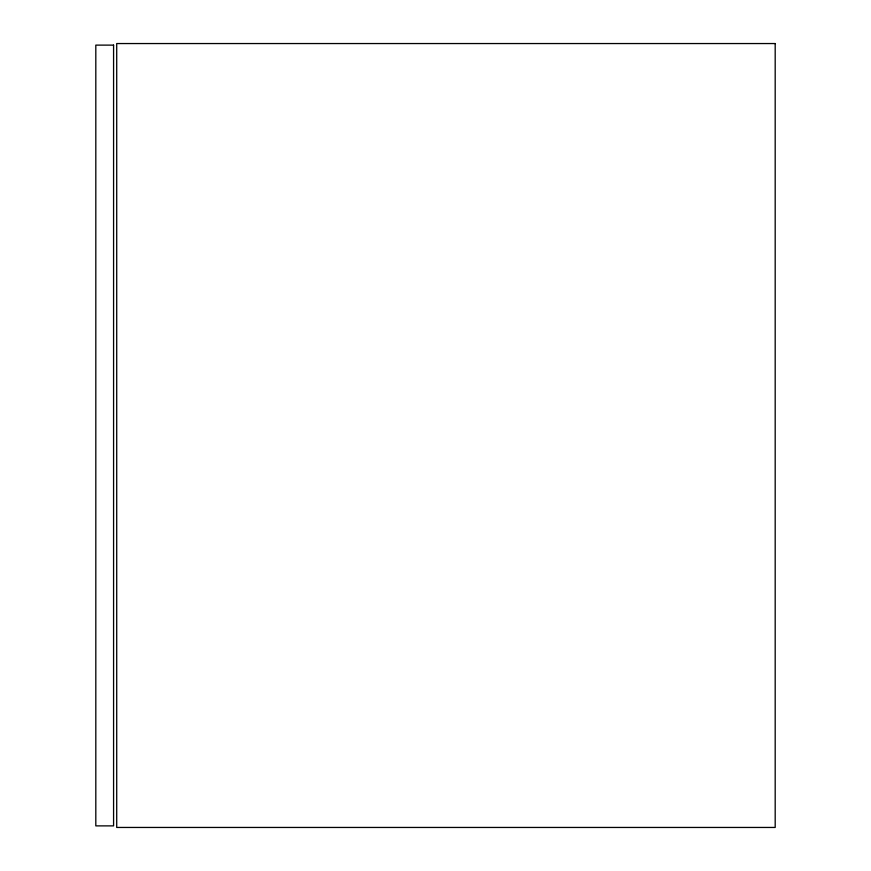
<?xml version="1.0" encoding="UTF-8"?>
<svg xmlns="http://www.w3.org/2000/svg" width="871" height="871" viewBox="0 0 871 871"><rect width="100%" height="100%" fill="white"/><g stroke="black" fill="none" stroke-linecap="round" stroke-linejoin="round"><path stroke-width="1.31" d="M775.19 43.55L116.714 43.55L116.714 827.45L775.19 827.45L775.19 43.55M113.578 45.118L95.81 45.118L95.81 825.882L113.578 825.882L113.578 45.118"/></g></svg>
